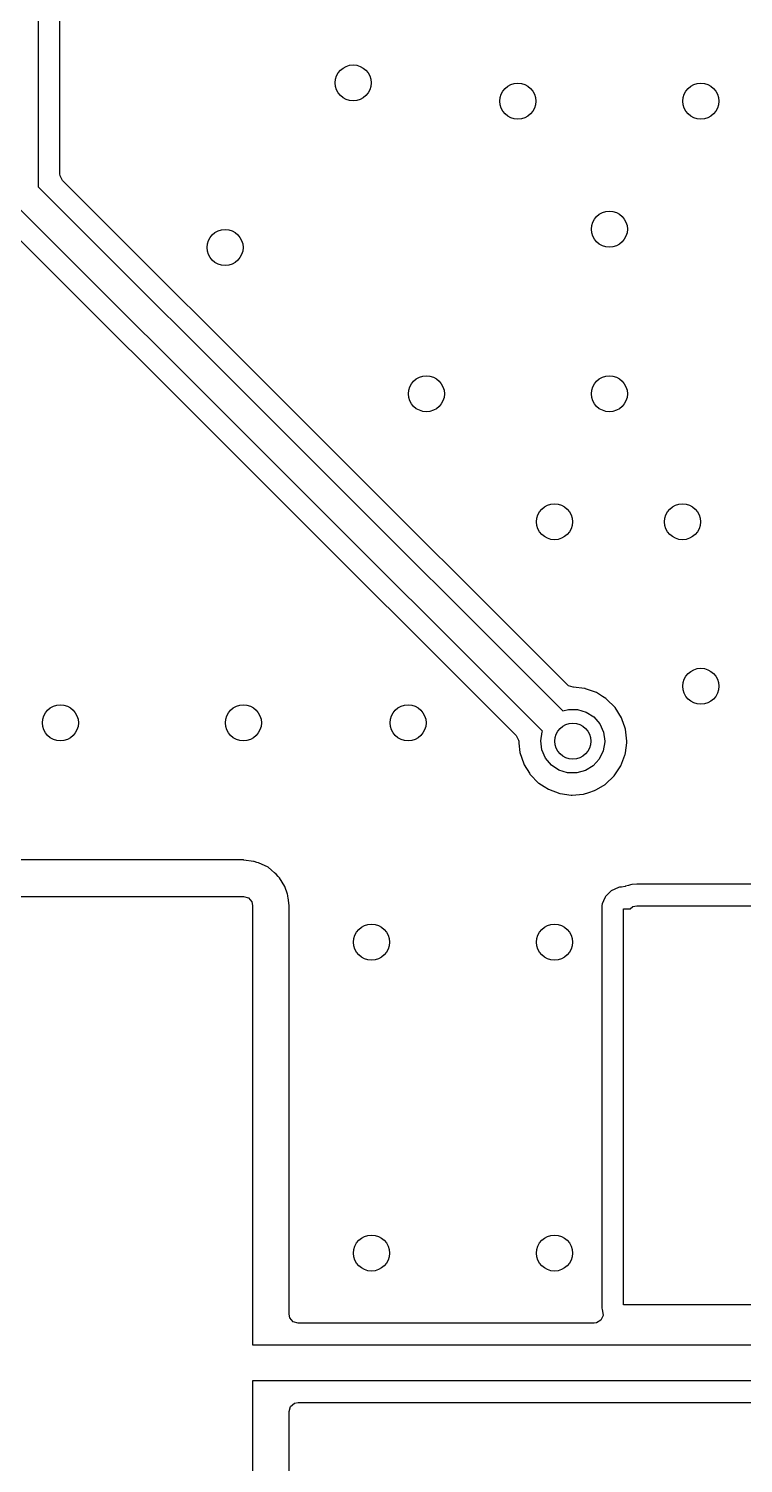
# Model space of a CAD drawing. Extents: x 0.02 to 3.18, y 0.02 to 2.78.
# Drawn here: x 1.893 to 2.283, y 0.675 to 1.46 of the extents above; entities that cross this region are included whole.
import ezdxf

# ---------------------------------------------------------------- set-up
doc = ezdxf.new("R2010")
doc.units = 0
doc.header["$MEASUREMENT"] = 0
doc.layers.add('BLACK', color=7, linetype='CONTINUOUS')

msp = doc.modelspace()

# ---------------------------------------------------------------- linework, layer by layer
at = {"layer": 'BLACK', "linetype": 'CONTINUOUS'}
for p, q in [((1.89787, 1.77), (1.89787, 1.37326)), ((1.9097, 1.38022), (1.9097, 1.76724)), ((1.89787, 1.37326), (2.18463, 1.0865)), ((1.90982, 1.37916), (1.9097, 1.38022)), ((1.91116, 1.37671), (1.90982, 1.37916)), ((2.18691, 1.10096), (1.91116, 1.37671)), ((2.1734, 1.07546), (1.88442, 1.36444)), ((1.87791, 1.35422), (2.15907, 1.07306)), ((2.18771, 1.10031), (2.18691, 1.10096)), ((2.19021, 1.09956), (2.18771, 1.10031)), ((2.19021, 1.09954), (2.19021, 1.09956)), ((2.19048, 1.0995), (2.19021, 1.09954)), ((2.19647, 1.09879), (2.19048, 1.0995)), ((2.19048, 1.0995), (2.19048, 1.0995)), ((2.19674, 1.09876), (2.19647, 1.09879)), ((2.19647, 1.09879), (2.19647, 1.09879)), ((2.19701, 1.09866), (2.19674, 1.09876)), ((2.20197, 1.09689), (2.19701, 1.09866)), ((2.19701, 1.09866), (2.19701, 1.09866)), ((2.20295, 1.09655), (2.20197, 1.09689)), ((2.20634, 1.09439), (2.20295, 1.09655)), ((2.2081, 1.09327), (2.20634, 1.09439)), ((2.20851, 1.09302), (2.2081, 1.09327)), ((2.21315, 1.08835), (2.20851, 1.09302)), ((2.18463, 1.0865), (2.18762, 1.08736)), ((2.18762, 1.08736), (2.19259, 1.08733)), ((2.19259, 1.08733), (2.19735, 1.0859)), ((2.19735, 1.0859), (2.20152, 1.0832)), ((2.20152, 1.0832), (2.20476, 1.07944)), ((2.21664, 1.08276), (2.21315, 1.08835)), ((2.17248, 1.07021), (2.17325, 1.07512)), ((2.17325, 1.07512), (2.1734, 1.07546)), ((2.20476, 1.07944), (2.20682, 1.07492)), ((2.21704, 1.08161), (2.21664, 1.08276)), ((2.21845, 1.07755), (2.21704, 1.08161)), ((2.2188, 1.07654), (2.21845, 1.07755)), ((2.21954, 1.07), (2.2188, 1.07654)), ((2.15907, 1.07306), (2.16041, 1.07061)), ((2.16041, 1.07061), (2.1605, 1.07004)), ((2.1605, 1.07004), (2.16061, 1.06891)), ((2.16061, 1.06891), (2.16111, 1.06386)), ((2.17313, 1.06529), (2.17248, 1.07021)), ((2.20751, 1.06957), (2.20669, 1.06467)), ((2.20682, 1.07492), (2.20752, 1.07)), ((2.20752, 1.07), (2.20751, 1.06957)), ((2.21875, 1.06363), (2.2195, 1.06902)), ((2.2195, 1.06902), (2.21952, 1.06918)), ((2.2195, 1.06902), (2.2195, 1.06902)), ((2.21952, 1.06918), (2.21954, 1.07)), ((2.16111, 1.06386), (2.16319, 1.05761)), ((2.17513, 1.06074), (2.17313, 1.06529)), ((2.17832, 1.05694), (2.17513, 1.06074)), ((2.20452, 1.0602), (2.20119, 1.05652)), ((2.20669, 1.06467), (2.20452, 1.0602)), ((2.21627, 1.0565), (2.21794, 1.06089)), ((2.21794, 1.06089), (2.21851, 1.0624)), ((2.21851, 1.0624), (2.21861, 1.06265)), ((2.21851, 1.0624), (2.21851, 1.0624)), ((2.21861, 1.06265), (2.21875, 1.06363)), ((2.16319, 1.05761), (2.16349, 1.05712)), ((2.16349, 1.05712), (2.16627, 1.05252)), ((2.16627, 1.05252), (2.1666, 1.05198)), ((2.1666, 1.05198), (2.16679, 1.05178)), ((2.16679, 1.05178), (2.16679, 1.05178)), ((2.16679, 1.05178), (2.16692, 1.05164)), ((2.16692, 1.05164), (2.17117, 1.04724)), ((2.18246, 1.05419), (2.17832, 1.05694)), ((2.1872, 1.05271), (2.18246, 1.05419)), ((2.19217, 1.05261), (2.1872, 1.05271)), ((2.19696, 1.05392), (2.19217, 1.05261)), ((2.20119, 1.05652), (2.19696, 1.05392)), ((2.21263, 1.05101), (2.21627, 1.0565)), ((2.17117, 1.04724), (2.1714, 1.04709)), ((2.1714, 1.04709), (2.17141, 1.04709)), ((2.17141, 1.04709), (2.17438, 1.04514)), ((2.17438, 1.04514), (2.17668, 1.04364)), ((2.17668, 1.04364), (2.18285, 1.04134)), ((2.20302, 1.04359), (2.20762, 1.04633)), ((2.20762, 1.04633), (2.20786, 1.04647)), ((2.20762, 1.04633), (2.20762, 1.04633)), ((2.20786, 1.04647), (2.21263, 1.05101)), ((2.18285, 1.04134), (2.18313, 1.0413)), ((2.18313, 1.0413), (2.18313, 1.0413)), ((2.18313, 1.0413), (2.18911, 1.04051)), ((2.18911, 1.04051), (2.18911, 1.04051)), ((2.18911, 1.04051), (2.18938, 1.04047)), ((2.18938, 1.04047), (2.18966, 1.0405)), ((2.18966, 1.0405), (2.19566, 1.04104)), ((2.18966, 1.0405), (2.18966, 1.0405)), ((2.19566, 1.04104), (2.19594, 1.04107)), ((2.19594, 1.04107), (2.19878, 1.04199)), ((2.19878, 1.04199), (2.20194, 1.04302)), ((2.20194, 1.04302), (2.2022, 1.0431)), ((2.20194, 1.04302), (2.20194, 1.04302)), ((2.2022, 1.0431), (2.20302, 1.04359)), ((2.01004, 1.005), (1.66996, 1.005)), ((2.01021, 1.00497), (2.01004, 1.005)), ((2.0155, 1.00422), (2.01021, 1.00497)), ((2.01021, 1.00497), (2.01021, 1.00497)), ((2.01567, 1.00419), (2.0155, 1.00422)), ((2.0155, 1.00422), (2.0155, 1.00422)), ((2.01584, 1.00414), (2.01567, 1.00419)), ((2.01742, 1.00368), (2.01584, 1.00414)), ((2.01584, 1.00414), (2.01584, 1.00414)), ((2.01836, 1.0034), (2.01742, 1.00368)), ((2.02353, 1.00104), (2.01836, 1.0034)), ((2.02537, 0.999443), (2.02353, 1.00104)), ((2.0271, 0.997952), (2.02537, 0.999443)), ((2.02784, 0.99731), (2.0271, 0.997952)), ((2.02795, 0.997176), (2.02784, 0.99731)), ((2.02898, 0.995995), (2.02795, 0.997176)), ((2.02967, 0.995197), (2.02898, 0.995995)), ((2.03274, 0.990408), (2.02967, 0.995197)), ((2.03409, 0.986351), (2.03274, 0.990408)), ((2.21501, 0.989976), (2.21098, 0.988187)), ((2.2156, 0.990046), (2.21501, 0.989976)), ((2.21589, 0.990081), (2.2156, 0.990046)), ((2.21604, 0.990098), (2.21589, 0.990081)), ((2.21589, 0.990081), (2.21589, 0.990081)), ((2.21666, 0.990098), (2.21604, 0.990098)), ((2.21861, 0.990498), (2.21666, 0.990098)), ((2.21864, 0.990512), (2.21861, 0.990498)), ((2.21891, 0.990669), (2.21864, 0.990512)), ((2.22039, 0.991093), (2.21891, 0.990669)), ((2.22159, 0.991353), (2.22039, 0.991093)), ((2.22232, 0.991513), (2.22159, 0.991353)), ((2.22245, 0.991541), (2.22232, 0.991513)), ((2.22232, 0.991513), (2.22232, 0.991513)), ((2.22496, 0.991811), (2.22245, 0.991541)), ((2.33368, 0.991811), (2.22496, 0.991811)), ((1.66996, 0.985), (2.01004, 0.985)), ((2.01004, 0.985), (2.01272, 0.984213)), ((2.01272, 0.984213), (2.01455, 0.9821)), ((2.01455, 0.9821), (2.015, 0.980039)), ((2.03428, 0.985499), (2.03409, 0.986351)), ((2.03437, 0.985067), (2.03428, 0.985499)), ((2.03454, 0.984291), (2.03437, 0.985067)), ((2.035, 0.980039), (2.03454, 0.984291)), ((2.20608, 0.981036), (2.20596, 0.980025)), ((2.20681, 0.982689), (2.20608, 0.981036)), ((2.20768, 0.984649), (2.20681, 0.982689)), ((2.20786, 0.985067), (2.20768, 0.984649)), ((2.20768, 0.984649), (2.20768, 0.984649)), ((2.21098, 0.988187), (2.20786, 0.985067)), ((2.015, 0.980039), (2.015, 0.739843)), ((2.035, 0.756634), (2.035, 0.980039)), ((2.20596, 0.980025), (2.20596, 0.759975)), ((2.2178, 0.761732), (2.2178, 0.978268)), ((2.2178, 0.978268), (2.22142, 0.978268)), ((2.22142, 0.978268), (2.2229, 0.979552)), ((2.2229, 0.979552), (2.22496, 0.98)), ((2.22496, 0.98), (2.33368, 0.98)), ((2.33591, 0.761732), (2.2178, 0.761732)), ((2.03545, 0.754573), (2.035, 0.756634)), ((2.03728, 0.752461), (2.03545, 0.754573)), ((2.2054, 0.753347), (2.20303, 0.75186)), ((2.20659, 0.755877), (2.2054, 0.753347)), ((2.20596, 0.759975), (2.20609, 0.758943)), ((2.20609, 0.758943), (2.20624, 0.758603)), ((2.20624, 0.758603), (2.20634, 0.758244)), ((2.20634, 0.758244), (2.20627, 0.758227)), ((2.20627, 0.758227), (2.20659, 0.755877)), ((2.03996, 0.751673), (2.03728, 0.752461)), ((2.20169, 0.751673), (2.03996, 0.751673)), ((2.20303, 0.75186), (2.20169, 0.751673)), ((2.015, 0.739843), (2.37797, 0.739843)), ((2.37797, 0.720157), (2.015, 0.720157)), ((2.015, 0.720157), (2.015, 0.319961)), ((2.03579, 0.706048), (2.0379, 0.707879)), ((2.0379, 0.707879), (2.03996, 0.708327)), ((2.03996, 0.708327), (2.3627, 0.708327)), ((2.035, 0.703366), (2.03579, 0.706048)), ((2.035, 0.58874), (2.035, 0.703366))]:
    msp.add_line(p, q, dxfattribs=at)
at = {"layer": 'BLACK'}
for centre in [(2.07, 1.43), (2.16, 1.42), (2.26, 1.42), (2.21, 1.35), (2, 1.34), (2.11, 1.26), (2.21, 1.26), (2.18, 1.19), (2.25, 1.19), (2.26, 1.1), (1.91, 1.08), (2.01, 1.08), (2.1, 1.08), (2.19, 1.07), (2.08, 0.96), (2.18, 0.96), (2.08, 0.79), (2.18, 0.79)]:
    msp.add_circle(centre, 0.009843, dxfattribs=at)

doc.saveas('drawing.dxf')
